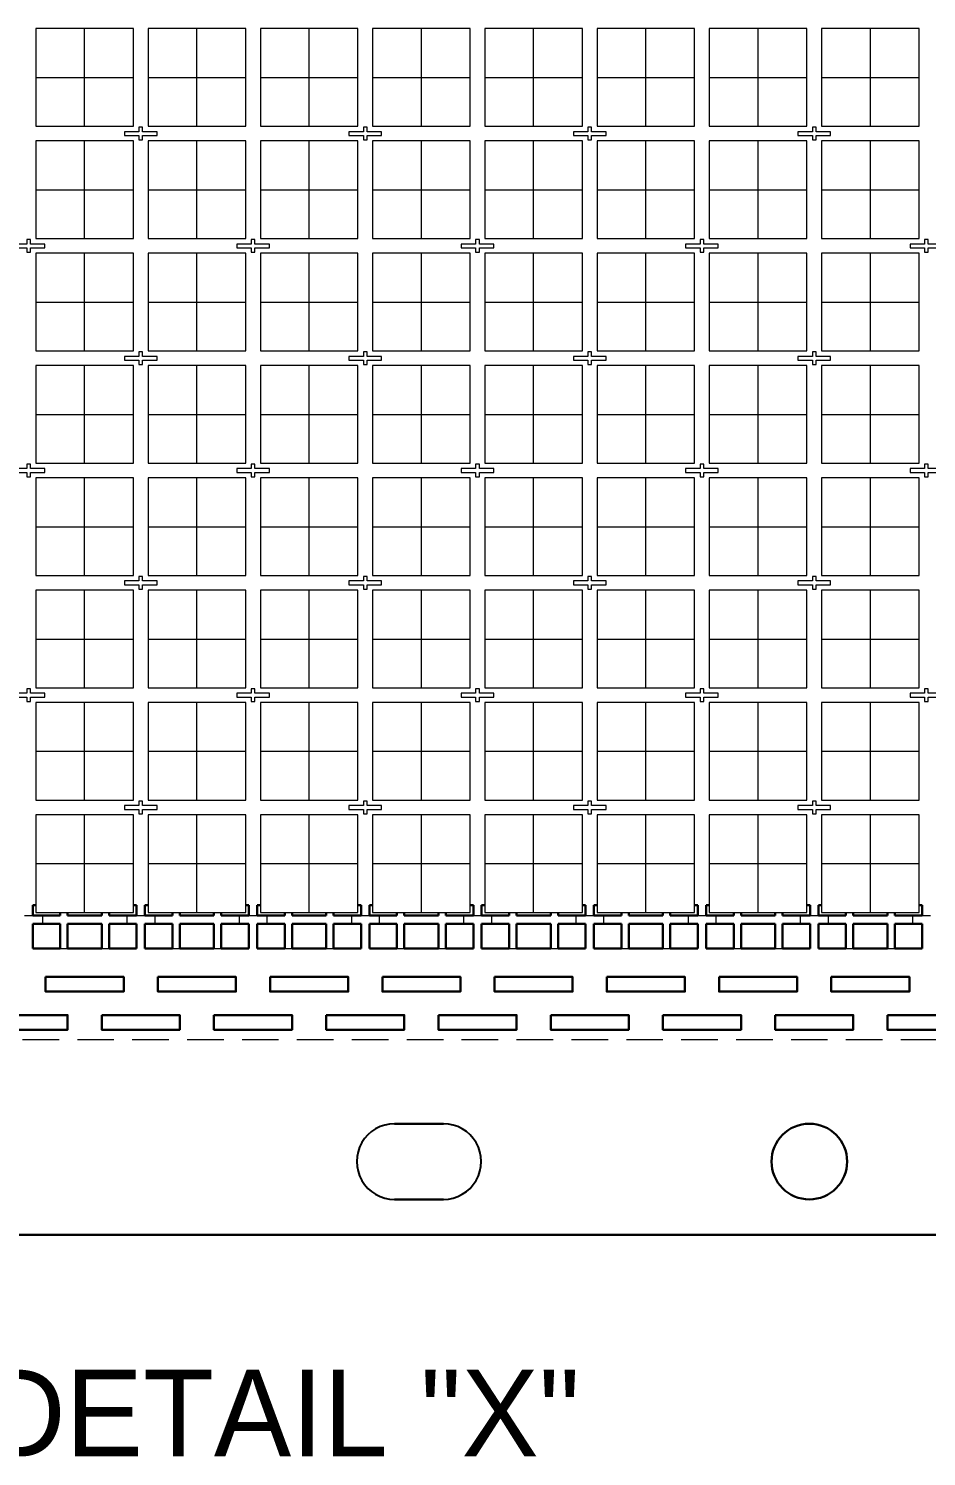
# Model space of a CAD drawing. Extents: x 1030 to 1169, y -270 to -166.
# Drawn here: x 1052.39 to 1070.79, y -266.62 to -237.38 of the extents above; entities that cross this region are included whole.
import ezdxf

# ---------------------------------------------------------------- set-up
doc = ezdxf.new("R2010")
doc.units = 0
doc.header["$LTSCALE"] = 3
doc.header["$MEASUREMENT"] = 0
for name, pattern in [('CENTER', [2, 1.25, -0.25, 0.25, -0.25]), ('HIDDEN', [0.375, 0.25, -0.125]), ('PHANTOM', [2.5, 1.25, -0.25, 0.25, -0.25, 0.25, -0.25])]:
    doc.linetypes.add(name, pattern=pattern)
doc.layers.add('5', color=90, linetype='Continuous')
for name, color, linetype, lineweight in [('CLIN', 1, 'CENTER', 15), ('DIM', 4, 'Continuous', 13), ('FULL METAL', 33, 'HIDDEN', 15), ('HIDN', 6, 'HIDDEN', 15), ('HIDN2', 3, 'HIDDEN', 15), ('OBJ', 3, 'Continuous', 30), ('OBJ1', 7, 'Continuous', 30), ('OBJ3', 40, 'Continuous', 30), ('PHANTOM', 5, 'PHANTOM', 15)]:
    doc.layers.add(name, color=color, linetype=linetype, lineweight=lineweight)

msp = doc.modelspace()

# ---------------------------------------------------------------- linework, layer by layer
at = {"layer": '5'}
for centre, start, end in [((1059.8886, -260.5839), 89.98855, 270.01145), ((1060.8889, -260.5839), 269.98855, 90.01145)]:
    msp.add_arc(centre, 0.7749, start, end, dxfattribs=at)
at = {"layer": 'CLIN'}
for p, q in [((1053.5382, -239.3839), (1053.5382, -237.3839)), ((1055.8382, -239.3839), (1055.8382, -237.3839)), ((1058.1382, -239.3839), (1058.1382, -237.3839)), ((1060.4382, -239.3839), (1060.4382, -237.3839)), ((1062.7382, -239.3839), (1062.7382, -237.3839)), ((1065.0382, -239.3839), (1065.0382, -237.3839)), ((1067.3382, -239.3839), (1067.3382, -237.3839)), ((1069.6382, -239.3839), (1069.6382, -237.3839)), ((1052.5382, -238.3839), (1054.5382, -238.3839)), ((1054.8382, -238.3839), (1056.8382, -238.3839)), ((1057.1382, -238.3839), (1059.1382, -238.3839)), ((1059.4382, -238.3839), (1061.4382, -238.3839)), ((1061.7382, -238.3839), (1063.7382, -238.3839)), ((1064.0382, -238.3839), (1066.0382, -238.3839)), ((1066.3382, -238.3839), (1068.3382, -238.3839)), ((1068.6382, -238.3839), (1070.6382, -238.3839)), ((1053.5382, -241.6839), (1053.5382, -239.6839)), ((1055.8382, -241.6839), (1055.8382, -239.6839)), ((1058.1382, -241.6839), (1058.1382, -239.6839)), ((1060.4382, -241.6839), (1060.4382, -239.6839)), ((1062.7382, -241.6839), (1062.7382, -239.6839)), ((1065.0382, -241.6839), (1065.0382, -239.6839)), ((1067.3382, -241.6839), (1067.3382, -239.6839)), ((1069.6382, -241.6839), (1069.6382, -239.6839)), ((1052.5382, -240.6839), (1054.5382, -240.6839)), ((1054.8382, -240.6839), (1056.8382, -240.6839)), ((1057.1382, -240.6839), (1059.1382, -240.6839)), ((1059.4382, -240.6839), (1061.4382, -240.6839)), ((1061.7382, -240.6839), (1063.7382, -240.6839)), ((1064.0382, -240.6839), (1066.0382, -240.6839)), ((1066.3382, -240.6839), (1068.3382, -240.6839)), ((1068.6382, -240.6839), (1070.6382, -240.6839)), ((1053.5382, -243.9839), (1053.5382, -241.9839)), ((1055.8382, -243.9839), (1055.8382, -241.9839)), ((1058.1382, -243.9839), (1058.1382, -241.9839)), ((1060.4382, -243.9839), (1060.4382, -241.9839)), ((1062.7382, -243.9839), (1062.7382, -241.9839)), ((1065.0382, -243.9839), (1065.0382, -241.9839)), ((1067.3382, -243.9839), (1067.3382, -241.9839)), ((1069.6382, -243.9839), (1069.6382, -241.9839)), ((1052.5382, -242.9839), (1054.5382, -242.9839)), ((1054.8382, -242.9839), (1056.8382, -242.9839)), ((1057.1382, -242.9839), (1059.1382, -242.9839)), ((1059.4382, -242.9839), (1061.4382, -242.9839)), ((1061.7382, -242.9839), (1063.7382, -242.9839)), ((1064.0382, -242.9839), (1066.0382, -242.9839)), ((1066.3382, -242.9839), (1068.3382, -242.9839)), ((1068.6382, -242.9839), (1070.6382, -242.9839)), ((1053.5382, -246.2839), (1053.5382, -244.2839)), ((1055.8382, -246.2839), (1055.8382, -244.2839)), ((1058.1382, -246.2839), (1058.1382, -244.2839)), ((1060.4382, -246.2839), (1060.4382, -244.2839)), ((1062.7382, -246.2839), (1062.7382, -244.2839)), ((1065.0382, -246.2839), (1065.0382, -244.2839)), ((1067.3382, -246.2839), (1067.3382, -244.2839)), ((1069.6382, -246.2839), (1069.6382, -244.2839)), ((1052.5382, -245.2839), (1054.5382, -245.2839)), ((1054.8382, -245.2839), (1056.8382, -245.2839)), ((1057.1382, -245.2839), (1059.1382, -245.2839)), ((1059.4382, -245.2839), (1061.4382, -245.2839)), ((1061.7382, -245.2839), (1063.7382, -245.2839)), ((1064.0382, -245.2839), (1066.0382, -245.2839)), ((1066.3382, -245.2839), (1068.3382, -245.2839)), ((1068.6382, -245.2839), (1070.6382, -245.2839)), ((1053.5382, -248.5839), (1053.5382, -246.5839)), ((1055.8382, -248.5839), (1055.8382, -246.5839)), ((1058.1382, -248.5839), (1058.1382, -246.5839)), ((1060.4382, -248.5839), (1060.4382, -246.5839)), ((1062.7382, -248.5839), (1062.7382, -246.5839)), ((1065.0382, -248.5839), (1065.0382, -246.5839)), ((1067.3382, -248.5839), (1067.3382, -246.5839)), ((1069.6382, -248.5839), (1069.6382, -246.5839)), ((1052.5382, -247.5839), (1054.5382, -247.5839)), ((1054.8382, -247.5839), (1056.8382, -247.5839)), ((1057.1382, -247.5839), (1059.1382, -247.5839)), ((1059.4382, -247.5839), (1061.4382, -247.5839)), ((1061.7382, -247.5839), (1063.7382, -247.5839)), ((1064.0382, -247.5839), (1066.0382, -247.5839)), ((1066.3382, -247.5839), (1068.3382, -247.5839)), ((1068.6382, -247.5839), (1070.6382, -247.5839)), ((1053.5382, -250.8839), (1053.5382, -248.8839)), ((1055.8382, -250.8839), (1055.8382, -248.8839)), ((1058.1382, -250.8839), (1058.1382, -248.8839)), ((1060.4382, -250.8839), (1060.4382, -248.8839)), ((1062.7382, -250.8839), (1062.7382, -248.8839)), ((1065.0382, -250.8839), (1065.0382, -248.8839)), ((1067.3382, -250.8839), (1067.3382, -248.8839)), ((1069.6382, -250.8839), (1069.6382, -248.8839)), ((1052.5382, -249.8839), (1054.5382, -249.8839)), ((1054.8382, -249.8839), (1056.8382, -249.8839)), ((1057.1382, -249.8839), (1059.1382, -249.8839)), ((1059.4382, -249.8839), (1061.4382, -249.8839)), ((1061.7382, -249.8839), (1063.7382, -249.8839)), ((1064.0382, -249.8839), (1066.0382, -249.8839)), ((1066.3382, -249.8839), (1068.3382, -249.8839)), ((1068.6382, -249.8839), (1070.6382, -249.8839)), ((1053.5382, -253.1839), (1053.5382, -251.1839)), ((1055.8382, -253.1839), (1055.8382, -251.1839)), ((1058.1382, -253.1839), (1058.1382, -251.1839)), ((1060.4382, -253.1839), (1060.4382, -251.1839)), ((1062.7382, -253.1839), (1062.7382, -251.1839)), ((1065.0382, -253.1839), (1065.0382, -251.1839)), ((1067.3382, -253.1839), (1067.3382, -251.1839)), ((1069.6382, -253.1839), (1069.6382, -251.1839)), ((1052.5382, -252.1839), (1054.5382, -252.1839)), ((1054.8382, -252.1839), (1056.8382, -252.1839)), ((1057.1382, -252.1839), (1059.1382, -252.1839)), ((1059.4382, -252.1839), (1061.4382, -252.1839)), ((1061.7382, -252.1839), (1063.7382, -252.1839)), ((1064.0382, -252.1839), (1066.0382, -252.1839)), ((1066.3382, -252.1839), (1068.3382, -252.1839)), ((1068.6382, -252.1839), (1070.6382, -252.1839)), ((1053.5382, -255.4839), (1053.5382, -253.4839)), ((1055.8382, -255.4839), (1055.8382, -253.4839)), ((1058.1382, -255.4839), (1058.1382, -253.4839)), ((1060.4382, -255.4839), (1060.4382, -253.4839)), ((1062.7382, -255.4839), (1062.7382, -253.4839)), ((1065.0382, -255.4839), (1065.0382, -253.4839)), ((1067.3382, -255.4839), (1067.3382, -253.4839)), ((1069.6382, -255.4839), (1069.6382, -253.4839)), ((1052.5382, -254.4839), (1054.5382, -254.4839)), ((1054.8382, -254.4839), (1056.8382, -254.4839)), ((1057.1382, -254.4839), (1059.1382, -254.4839)), ((1059.4382, -254.4839), (1061.4382, -254.4839)), ((1061.7382, -254.4839), (1063.7382, -254.4839)), ((1064.0382, -254.4839), (1066.0382, -254.4839)), ((1066.3382, -254.4839), (1068.3382, -254.4839)), ((1068.6382, -254.4839), (1070.6382, -254.4839))]:
    msp.add_line(p, q, dxfattribs=at)
at = {"layer": 'FULL METAL'}
for points in [[(1054.3532, -239.5719), (1054.6502, -239.5719), (1054.6502, -239.6639), (1054.7262, -239.6639), (1054.7262, -239.5719), (1055.0232, -239.5719), (1055.0232, -239.4959), (1054.7262, -239.4959), (1054.7262, -239.4039), (1054.6502, -239.4039), (1054.6502, -239.4959), (1054.3532, -239.4959)], [(1058.9532, -239.5719), (1059.2502, -239.5719), (1059.2502, -239.6639), (1059.3262, -239.6639), (1059.3262, -239.5719), (1059.6232, -239.5719), (1059.6232, -239.4959), (1059.3262, -239.4959), (1059.3262, -239.4039), (1059.2502, -239.4039), (1059.2502, -239.4959), (1058.9532, -239.4959)], [(1063.5532, -239.5719), (1063.8502, -239.5719), (1063.8502, -239.6639), (1063.9262, -239.6639), (1063.9262, -239.5719), (1064.2232, -239.5719), (1064.2232, -239.4959), (1063.9262, -239.4959), (1063.9262, -239.4039), (1063.8502, -239.4039), (1063.8502, -239.4959), (1063.5532, -239.4959)], [(1068.1532, -239.5719), (1068.4502, -239.5719), (1068.4502, -239.6639), (1068.5262, -239.6639), (1068.5262, -239.5719), (1068.8232, -239.5719), (1068.8232, -239.4959), (1068.5262, -239.4959), (1068.5262, -239.4039), (1068.4502, -239.4039), (1068.4502, -239.4959), (1068.1532, -239.4959)], [(1052.0532, -241.8719), (1052.3502, -241.8719), (1052.3502, -241.9639), (1052.4262, -241.9639), (1052.4262, -241.8719), (1052.7232, -241.8719), (1052.7232, -241.7959), (1052.4262, -241.7959), (1052.4262, -241.7039), (1052.3502, -241.7039), (1052.3502, -241.7959), (1052.0532, -241.7959)], [(1056.6532, -241.8719), (1056.9502, -241.8719), (1056.9502, -241.9639), (1057.0262, -241.9639), (1057.0262, -241.8719), (1057.3232, -241.8719), (1057.3232, -241.7959), (1057.0262, -241.7959), (1057.0262, -241.7039), (1056.9502, -241.7039), (1056.9502, -241.7959), (1056.6532, -241.7959)], [(1061.2532, -241.8719), (1061.5502, -241.8719), (1061.5502, -241.9639), (1061.6262, -241.9639), (1061.6262, -241.8719), (1061.9232, -241.8719), (1061.9232, -241.7959), (1061.6262, -241.7959), (1061.6262, -241.7039), (1061.5502, -241.7039), (1061.5502, -241.7959), (1061.2532, -241.7959)], [(1065.8532, -241.8719), (1066.1502, -241.8719), (1066.1502, -241.9639), (1066.2262, -241.9639), (1066.2262, -241.8719), (1066.5232, -241.8719), (1066.5232, -241.7959), (1066.2262, -241.7959), (1066.2262, -241.7039), (1066.1502, -241.7039), (1066.1502, -241.7959), (1065.8532, -241.7959)], [(1070.4532, -241.8719), (1070.7502, -241.8719), (1070.7502, -241.9639), (1070.8262, -241.9639), (1070.8262, -241.8719), (1071.1232, -241.8719), (1071.1232, -241.7959), (1070.8262, -241.7959), (1070.8262, -241.7039), (1070.7502, -241.7039), (1070.7502, -241.7959), (1070.4532, -241.7959)], [(1054.3532, -244.1719), (1054.6502, -244.1719), (1054.6502, -244.2639), (1054.7262, -244.2639), (1054.7262, -244.1719), (1055.0232, -244.1719), (1055.0232, -244.0959), (1054.7262, -244.0959), (1054.7262, -244.0039), (1054.6502, -244.0039), (1054.6502, -244.0959), (1054.3532, -244.0959)], [(1058.9532, -244.1719), (1059.2502, -244.1719), (1059.2502, -244.2639), (1059.3262, -244.2639), (1059.3262, -244.1719), (1059.6232, -244.1719), (1059.6232, -244.0959), (1059.3262, -244.0959), (1059.3262, -244.0039), (1059.2502, -244.0039), (1059.2502, -244.0959), (1058.9532, -244.0959)], [(1063.5532, -244.1719), (1063.8502, -244.1719), (1063.8502, -244.2639), (1063.9262, -244.2639), (1063.9262, -244.1719), (1064.2232, -244.1719), (1064.2232, -244.0959), (1063.9262, -244.0959), (1063.9262, -244.0039), (1063.8502, -244.0039), (1063.8502, -244.0959), (1063.5532, -244.0959)], [(1068.1532, -244.1719), (1068.4502, -244.1719), (1068.4502, -244.2639), (1068.5262, -244.2639), (1068.5262, -244.1719), (1068.8232, -244.1719), (1068.8232, -244.0959), (1068.5262, -244.0959), (1068.5262, -244.0039), (1068.4502, -244.0039), (1068.4502, -244.0959), (1068.1532, -244.0959)], [(1052.0532, -246.4719), (1052.3502, -246.4719), (1052.3502, -246.5639), (1052.4262, -246.5639), (1052.4262, -246.4719), (1052.7232, -246.4719), (1052.7232, -246.3959), (1052.4262, -246.3959), (1052.4262, -246.3039), (1052.3502, -246.3039), (1052.3502, -246.3959), (1052.0532, -246.3959)], [(1056.6532, -246.4719), (1056.9502, -246.4719), (1056.9502, -246.5639), (1057.0262, -246.5639), (1057.0262, -246.4719), (1057.3232, -246.4719), (1057.3232, -246.3959), (1057.0262, -246.3959), (1057.0262, -246.3039), (1056.9502, -246.3039), (1056.9502, -246.3959), (1056.6532, -246.3959)], [(1061.2532, -246.4719), (1061.5502, -246.4719), (1061.5502, -246.5639), (1061.6262, -246.5639), (1061.6262, -246.4719), (1061.9232, -246.4719), (1061.9232, -246.3959), (1061.6262, -246.3959), (1061.6262, -246.3039), (1061.5502, -246.3039), (1061.5502, -246.3959), (1061.2532, -246.3959)], [(1065.8532, -246.4719), (1066.1502, -246.4719), (1066.1502, -246.5639), (1066.2262, -246.5639), (1066.2262, -246.4719), (1066.5232, -246.4719), (1066.5232, -246.3959), (1066.2262, -246.3959), (1066.2262, -246.3039), (1066.1502, -246.3039), (1066.1502, -246.3959), (1065.8532, -246.3959)], [(1070.4532, -246.4719), (1070.7502, -246.4719), (1070.7502, -246.5639), (1070.8262, -246.5639), (1070.8262, -246.4719), (1071.1232, -246.4719), (1071.1232, -246.3959), (1070.8262, -246.3959), (1070.8262, -246.3039), (1070.7502, -246.3039), (1070.7502, -246.3959), (1070.4532, -246.3959)], [(1054.3532, -248.7719), (1054.6502, -248.7719), (1054.6502, -248.8639), (1054.7262, -248.8639), (1054.7262, -248.7719), (1055.0232, -248.7719), (1055.0232, -248.6959), (1054.7262, -248.6959), (1054.7262, -248.6039), (1054.6502, -248.6039), (1054.6502, -248.6959), (1054.3532, -248.6959)], [(1058.9532, -248.7719), (1059.2502, -248.7719), (1059.2502, -248.8639), (1059.3262, -248.8639), (1059.3262, -248.7719), (1059.6232, -248.7719), (1059.6232, -248.6959), (1059.3262, -248.6959), (1059.3262, -248.6039), (1059.2502, -248.6039), (1059.2502, -248.6959), (1058.9532, -248.6959)], [(1063.5532, -248.7719), (1063.8502, -248.7719), (1063.8502, -248.8639), (1063.9262, -248.8639), (1063.9262, -248.7719), (1064.2232, -248.7719), (1064.2232, -248.6959), (1063.9262, -248.6959), (1063.9262, -248.6039), (1063.8502, -248.6039), (1063.8502, -248.6959), (1063.5532, -248.6959)], [(1068.1532, -248.7719), (1068.4502, -248.7719), (1068.4502, -248.8639), (1068.5262, -248.8639), (1068.5262, -248.7719), (1068.8232, -248.7719), (1068.8232, -248.6959), (1068.5262, -248.6959), (1068.5262, -248.6039), (1068.4502, -248.6039), (1068.4502, -248.6959), (1068.1532, -248.6959)], [(1052.0532, -251.0719), (1052.3502, -251.0719), (1052.3502, -251.1639), (1052.4262, -251.1639), (1052.4262, -251.0719), (1052.7232, -251.0719), (1052.7232, -250.9959), (1052.4262, -250.9959), (1052.4262, -250.9039), (1052.3502, -250.9039), (1052.3502, -250.9959), (1052.0532, -250.9959)], [(1056.6532, -251.0719), (1056.9502, -251.0719), (1056.9502, -251.1639), (1057.0262, -251.1639), (1057.0262, -251.0719), (1057.3232, -251.0719), (1057.3232, -250.9959), (1057.0262, -250.9959), (1057.0262, -250.9039), (1056.9502, -250.9039), (1056.9502, -250.9959), (1056.6532, -250.9959)], [(1061.2532, -251.0719), (1061.5502, -251.0719), (1061.5502, -251.1639), (1061.6262, -251.1639), (1061.6262, -251.0719), (1061.9232, -251.0719), (1061.9232, -250.9959), (1061.6262, -250.9959), (1061.6262, -250.9039), (1061.5502, -250.9039), (1061.5502, -250.9959), (1061.2532, -250.9959)], [(1065.8532, -251.0719), (1066.1502, -251.0719), (1066.1502, -251.1639), (1066.2262, -251.1639), (1066.2262, -251.0719), (1066.5232, -251.0719), (1066.5232, -250.9959), (1066.2262, -250.9959), (1066.2262, -250.9039), (1066.1502, -250.9039), (1066.1502, -250.9959), (1065.8532, -250.9959)], [(1070.4532, -251.0719), (1070.7502, -251.0719), (1070.7502, -251.1639), (1070.8262, -251.1639), (1070.8262, -251.0719), (1071.1232, -251.0719), (1071.1232, -250.9959), (1070.8262, -250.9959), (1070.8262, -250.9039), (1070.7502, -250.9039), (1070.7502, -250.9959), (1070.4532, -250.9959)], [(1054.3532, -253.3719), (1054.6502, -253.3719), (1054.6502, -253.4639), (1054.7262, -253.4639), (1054.7262, -253.3719), (1055.0232, -253.3719), (1055.0232, -253.2959), (1054.7262, -253.2959), (1054.7262, -253.2039), (1054.6502, -253.2039), (1054.6502, -253.2959), (1054.3532, -253.2959)], [(1058.9532, -253.3719), (1059.2502, -253.3719), (1059.2502, -253.4639), (1059.3262, -253.4639), (1059.3262, -253.3719), (1059.6232, -253.3719), (1059.6232, -253.2959), (1059.3262, -253.2959), (1059.3262, -253.2039), (1059.2502, -253.2039), (1059.2502, -253.2959), (1058.9532, -253.2959)], [(1063.5532, -253.3719), (1063.8502, -253.3719), (1063.8502, -253.4639), (1063.9262, -253.4639), (1063.9262, -253.3719), (1064.2232, -253.3719), (1064.2232, -253.2959), (1063.9262, -253.2959), (1063.9262, -253.2039), (1063.8502, -253.2039), (1063.8502, -253.2959), (1063.5532, -253.2959)], [(1068.1532, -253.3719), (1068.4502, -253.3719), (1068.4502, -253.4639), (1068.5262, -253.4639), (1068.5262, -253.3719), (1068.8232, -253.3719), (1068.8232, -253.2959), (1068.5262, -253.2959), (1068.5262, -253.2039), (1068.4502, -253.2039), (1068.4502, -253.2959), (1068.1532, -253.2959)]]:
    msp.add_lwpolyline(points, close=True, dxfattribs=at)
at = {"layer": 'HIDN'}
msp.add_lwpolyline([(1156.8882, -191.0839), (1039.8882, -191.0839), (1039.8882, -258.0839), (1156.8882, -258.0839)], close=True, dxfattribs=at)
at = {"layer": 'HIDN2'}
for p, q in [((1052.3032, -255.5489), (1052.4732, -255.5489)), ((1052.6732, -255.5489), (1052.6732, -255.7189)), ((1054.4032, -255.5489), (1054.4032, -255.7189)), ((1054.6032, -255.5489), (1054.7732, -255.5489)), ((1054.9732, -255.5489), (1054.9732, -255.7189)), ((1056.7032, -255.5489), (1056.7032, -255.7189)), ((1056.9032, -255.5489), (1057.0732, -255.5489)), ((1057.2732, -255.5489), (1057.2732, -255.7189)), ((1059.0032, -255.5489), (1059.0032, -255.7189)), ((1059.2032, -255.5489), (1059.3732, -255.5489)), ((1059.5732, -255.5489), (1059.5732, -255.7189)), ((1061.3032, -255.5489), (1061.3032, -255.7189)), ((1061.5032, -255.5489), (1061.6732, -255.5489)), ((1061.8732, -255.5489), (1061.8732, -255.7189)), ((1063.6032, -255.5489), (1063.6032, -255.7189)), ((1063.8032, -255.5489), (1063.9732, -255.5489)), ((1064.1732, -255.5489), (1064.1732, -255.7189)), ((1065.9032, -255.5489), (1065.9032, -255.7189)), ((1066.1032, -255.5489), (1066.2732, -255.5489)), ((1066.4732, -255.5489), (1066.4732, -255.7189)), ((1068.2032, -255.5489), (1068.2032, -255.7189)), ((1068.4032, -255.5489), (1068.5732, -255.5489)), ((1068.7732, -255.5489), (1068.7732, -255.7189)), ((1070.5032, -255.5489), (1070.5032, -255.7189)), ((1070.7032, -255.5489), (1070.8732, -255.5489)), ((1053.0382, -256.2189), (1053.1882, -256.2189)), ((1053.8882, -256.2189), (1054.0382, -256.2189)), ((1055.3382, -256.2189), (1055.4882, -256.2189)), ((1056.1882, -256.2189), (1056.3382, -256.2189)), ((1057.6382, -256.2189), (1057.7882, -256.2189)), ((1058.4882, -256.2189), (1058.6382, -256.2189)), ((1059.9382, -256.2189), (1060.0882, -256.2189)), ((1060.7882, -256.2189), (1060.9382, -256.2189)), ((1062.2382, -256.2189), (1062.3882, -256.2189)), ((1063.0882, -256.2189), (1063.2382, -256.2189)), ((1064.5382, -256.2189), (1064.6882, -256.2189)), ((1065.3882, -256.2189), (1065.5382, -256.2189)), ((1066.8382, -256.2189), (1066.9882, -256.2189)), ((1067.6882, -256.2189), (1067.8382, -256.2189)), ((1069.1382, -256.2189), (1069.2882, -256.2189)), ((1069.9882, -256.2189), (1070.1382, -256.2189))]:
    msp.add_line(p, q, dxfattribs=at)
at = {"layer": 'OBJ'}
for p, q in [((1059.8887, -259.8089), (1060.8887, -259.809)), ((1059.8887, -261.3589), (1060.8887, -261.3588)), ((1163.1194, -262.0839), (1040.3882, -262.0839))]:
    msp.add_line(p, q, dxfattribs=at)
msp.add_circle((1068.3882, -260.5839), 0.775, dxfattribs=at)
at = {"layer": 'OBJ1'}
for points in [[(1052.7382, -256.8019), (1054.3382, -256.8019), (1054.3382, -257.1019), (1052.7382, -257.1019)], [(1055.0382, -256.8019), (1056.6382, -256.8019), (1056.6382, -257.1019), (1055.0382, -257.1019)], [(1057.3382, -256.8019), (1058.9382, -256.8019), (1058.9382, -257.1019), (1057.3382, -257.1019)], [(1059.6382, -256.8019), (1061.2382, -256.8019), (1061.2382, -257.1019), (1059.6382, -257.1019)], [(1061.9382, -256.8019), (1063.5382, -256.8019), (1063.5382, -257.1019), (1061.9382, -257.1019)], [(1064.2382, -256.8019), (1065.8382, -256.8019), (1065.8382, -257.1019), (1064.2382, -257.1019)], [(1066.5382, -256.8019), (1068.1382, -256.8019), (1068.1382, -257.1019), (1066.5382, -257.1019)], [(1068.8382, -256.8019), (1070.4382, -256.8019), (1070.4382, -257.1019), (1068.8382, -257.1019)], [(1051.5882, -257.5839), (1053.1882, -257.5839), (1053.1882, -257.8839), (1051.5882, -257.8839)], [(1053.8882, -257.5839), (1055.4882, -257.5839), (1055.4882, -257.8839), (1053.8882, -257.8839)], [(1056.1882, -257.5839), (1057.7882, -257.5839), (1057.7882, -257.8839), (1056.1882, -257.8839)], [(1058.4882, -257.5839), (1060.0882, -257.5839), (1060.0882, -257.8839), (1058.4882, -257.8839)], [(1060.7882, -257.5839), (1062.3882, -257.5839), (1062.3882, -257.8839), (1060.7882, -257.8839)], [(1063.0882, -257.5839), (1064.6882, -257.5839), (1064.6882, -257.8839), (1063.0882, -257.8839)], [(1065.3882, -257.5839), (1066.9882, -257.5839), (1066.9882, -257.8839), (1065.3882, -257.8839)], [(1067.6882, -257.5839), (1069.2882, -257.5839), (1069.2882, -257.8839), (1067.6882, -257.8839)], [(1069.9882, -257.5839), (1071.5882, -257.5839), (1071.5882, -257.8839), (1069.9882, -257.8839)]]:
    msp.add_lwpolyline(points, close=True, dxfattribs=at)
at = {"layer": 'OBJ3'}
for p, q in [((1052.4732, -255.5489), (1052.4732, -255.3339)), ((1052.5382, -255.3339), (1052.4732, -255.3339)), ((1053.0382, -255.4839), (1053.0382, -255.5489)), ((1053.1882, -255.4839), (1053.1882, -255.5489)), ((1053.8882, -255.4839), (1053.8882, -255.5489)), ((1054.0382, -255.4839), (1054.0382, -255.5489)), ((1054.5382, -255.3339), (1054.6032, -255.3339)), ((1054.6032, -255.5489), (1054.6032, -255.3339)), ((1054.7732, -255.5489), (1054.7732, -255.3339)), ((1054.8382, -255.3339), (1054.7732, -255.3339)), ((1055.3382, -255.4839), (1055.3382, -255.5489)), ((1055.4882, -255.4839), (1055.4882, -255.5489)), ((1056.1882, -255.4839), (1056.1882, -255.5489)), ((1056.3382, -255.4839), (1056.3382, -255.5489)), ((1056.8382, -255.3339), (1056.9032, -255.3339)), ((1056.9032, -255.5489), (1056.9032, -255.3339)), ((1057.0732, -255.5489), (1057.0732, -255.3339)), ((1057.1382, -255.3339), (1057.0732, -255.3339)), ((1057.6382, -255.4839), (1057.6382, -255.5489)), ((1057.7882, -255.4839), (1057.7882, -255.5489)), ((1058.4882, -255.4839), (1058.4882, -255.5489)), ((1058.6382, -255.4839), (1058.6382, -255.5489)), ((1059.1382, -255.3339), (1059.2032, -255.3339)), ((1059.2032, -255.5489), (1059.2032, -255.3339)), ((1059.3732, -255.5489), (1059.3732, -255.3339)), ((1059.4382, -255.3339), (1059.3732, -255.3339)), ((1059.9382, -255.4839), (1059.9382, -255.5489)), ((1060.0882, -255.4839), (1060.0882, -255.5489)), ((1060.7882, -255.4839), (1060.7882, -255.5489)), ((1060.9382, -255.4839), (1060.9382, -255.5489)), ((1061.4382, -255.3339), (1061.5032, -255.3339)), ((1061.5032, -255.5489), (1061.5032, -255.3339)), ((1061.6732, -255.5489), (1061.6732, -255.3339)), ((1061.7382, -255.3339), (1061.6732, -255.3339)), ((1062.2382, -255.4839), (1062.2382, -255.5489)), ((1062.3882, -255.4839), (1062.3882, -255.5489)), ((1063.0882, -255.4839), (1063.0882, -255.5489)), ((1063.2382, -255.4839), (1063.2382, -255.5489)), ((1063.7382, -255.3339), (1063.8032, -255.3339)), ((1063.8032, -255.5489), (1063.8032, -255.3339)), ((1063.9732, -255.5489), (1063.9732, -255.3339)), ((1064.0382, -255.3339), (1063.9732, -255.3339)), ((1064.5382, -255.4839), (1064.5382, -255.5489)), ((1064.6882, -255.4839), (1064.6882, -255.5489)), ((1065.3882, -255.4839), (1065.3882, -255.5489)), ((1065.5382, -255.4839), (1065.5382, -255.5489)), ((1066.0382, -255.3339), (1066.1032, -255.3339)), ((1066.1032, -255.5489), (1066.1032, -255.3339)), ((1066.2732, -255.5489), (1066.2732, -255.3339)), ((1066.3382, -255.3339), (1066.2732, -255.3339)), ((1066.8382, -255.4839), (1066.8382, -255.5489)), ((1066.9882, -255.4839), (1066.9882, -255.5489)), ((1067.6882, -255.4839), (1067.6882, -255.5489)), ((1067.8382, -255.4839), (1067.8382, -255.5489)), ((1068.3382, -255.3339), (1068.4032, -255.3339)), ((1068.4032, -255.5489), (1068.4032, -255.3339)), ((1068.5732, -255.5489), (1068.5732, -255.3339)), ((1068.6382, -255.3339), (1068.5732, -255.3339)), ((1069.1382, -255.4839), (1069.1382, -255.5489)), ((1069.2882, -255.4839), (1069.2882, -255.5489)), ((1069.9882, -255.4839), (1069.9882, -255.5489)), ((1070.1382, -255.4839), (1070.1382, -255.5489)), ((1070.6382, -255.3339), (1070.7032, -255.3339)), ((1070.7032, -255.5489), (1070.7032, -255.3339)), ((1053.0382, -255.5489), (1052.4732, -255.5489)), ((1052.4732, -255.7189), (1053.0382, -255.7189)), ((1052.4732, -256.2189), (1052.4732, -255.7189)), ((1053.0382, -256.2189), (1053.0382, -255.7189)), ((1053.8882, -255.5489), (1053.1882, -255.5489)), ((1053.1882, -255.7189), (1053.8882, -255.7189)), ((1053.1882, -256.2189), (1053.1882, -255.7189)), ((1053.8882, -256.2189), (1053.8882, -255.7189)), ((1054.6032, -255.5489), (1054.0382, -255.5489)), ((1054.0382, -255.7189), (1054.6032, -255.7189)), ((1054.0382, -256.2189), (1054.0382, -255.7189)), ((1054.6032, -256.2189), (1054.6032, -255.7189)), ((1055.3382, -255.5489), (1054.7732, -255.5489)), ((1054.7732, -255.7189), (1055.3382, -255.7189)), ((1054.7732, -256.2189), (1054.7732, -255.7189)), ((1055.3382, -256.2189), (1055.3382, -255.7189)), ((1056.1882, -255.5489), (1055.4882, -255.5489)), ((1055.4882, -255.7189), (1056.1882, -255.7189)), ((1055.4882, -256.2189), (1055.4882, -255.7189)), ((1056.1882, -256.2189), (1056.1882, -255.7189)), ((1056.9032, -255.5489), (1056.3382, -255.5489)), ((1056.3382, -255.7189), (1056.9032, -255.7189)), ((1056.3382, -256.2189), (1056.3382, -255.7189)), ((1056.9032, -256.2189), (1056.9032, -255.7189)), ((1057.6382, -255.5489), (1057.0732, -255.5489)), ((1057.0732, -255.7189), (1057.6382, -255.7189)), ((1057.0732, -256.2189), (1057.0732, -255.7189)), ((1057.6382, -256.2189), (1057.6382, -255.7189)), ((1058.4882, -255.5489), (1057.7882, -255.5489)), ((1057.7882, -255.7189), (1058.4882, -255.7189)), ((1057.7882, -256.2189), (1057.7882, -255.7189)), ((1058.4882, -256.2189), (1058.4882, -255.7189)), ((1059.2032, -255.5489), (1058.6382, -255.5489)), ((1058.6382, -255.7189), (1059.2032, -255.7189)), ((1058.6382, -256.2189), (1058.6382, -255.7189)), ((1059.2032, -256.2189), (1059.2032, -255.7189)), ((1059.9382, -255.5489), (1059.3732, -255.5489)), ((1059.3732, -255.7189), (1059.9382, -255.7189)), ((1059.3732, -256.2189), (1059.3732, -255.7189)), ((1059.9382, -256.2189), (1059.9382, -255.7189)), ((1060.7882, -255.5489), (1060.0882, -255.5489)), ((1060.0882, -255.7189), (1060.7882, -255.7189)), ((1060.0882, -256.2189), (1060.0882, -255.7189)), ((1060.7882, -256.2189), (1060.7882, -255.7189)), ((1061.5032, -255.5489), (1060.9382, -255.5489)), ((1060.9382, -255.7189), (1061.5032, -255.7189)), ((1060.9382, -256.2189), (1060.9382, -255.7189)), ((1061.5032, -256.2189), (1061.5032, -255.7189)), ((1062.2382, -255.5489), (1061.6732, -255.5489)), ((1061.6732, -255.7189), (1062.2382, -255.7189)), ((1061.6732, -256.2189), (1061.6732, -255.7189)), ((1062.2382, -256.2189), (1062.2382, -255.7189)), ((1063.0882, -255.5489), (1062.3882, -255.5489)), ((1062.3882, -255.7189), (1063.0882, -255.7189)), ((1062.3882, -256.2189), (1062.3882, -255.7189)), ((1063.0882, -256.2189), (1063.0882, -255.7189)), ((1063.8032, -255.5489), (1063.2382, -255.5489)), ((1063.2382, -255.7189), (1063.8032, -255.7189)), ((1063.2382, -256.2189), (1063.2382, -255.7189)), ((1063.8032, -256.2189), (1063.8032, -255.7189)), ((1064.5382, -255.5489), (1063.9732, -255.5489)), ((1063.9732, -255.7189), (1064.5382, -255.7189)), ((1063.9732, -256.2189), (1063.9732, -255.7189)), ((1064.5382, -256.2189), (1064.5382, -255.7189)), ((1065.3882, -255.5489), (1064.6882, -255.5489)), ((1064.6882, -255.7189), (1065.3882, -255.7189)), ((1064.6882, -256.2189), (1064.6882, -255.7189)), ((1065.3882, -256.2189), (1065.3882, -255.7189)), ((1066.1032, -255.5489), (1065.5382, -255.5489)), ((1065.5382, -255.7189), (1066.1032, -255.7189)), ((1065.5382, -256.2189), (1065.5382, -255.7189)), ((1066.1032, -256.2189), (1066.1032, -255.7189)), ((1066.8382, -255.5489), (1066.2732, -255.5489)), ((1066.2732, -255.7189), (1066.8382, -255.7189)), ((1066.2732, -256.2189), (1066.2732, -255.7189)), ((1066.8382, -256.2189), (1066.8382, -255.7189)), ((1067.6882, -255.5489), (1066.9882, -255.5489)), ((1066.9882, -255.7189), (1067.6882, -255.7189)), ((1066.9882, -256.2189), (1066.9882, -255.7189)), ((1067.6882, -256.2189), (1067.6882, -255.7189)), ((1068.4032, -255.5489), (1067.8382, -255.5489)), ((1067.8382, -255.7189), (1068.4032, -255.7189)), ((1067.8382, -256.2189), (1067.8382, -255.7189)), ((1068.4032, -256.2189), (1068.4032, -255.7189)), ((1069.1382, -255.5489), (1068.5732, -255.5489)), ((1068.5732, -255.7189), (1069.1382, -255.7189)), ((1068.5732, -256.2189), (1068.5732, -255.7189)), ((1069.1382, -256.2189), (1069.1382, -255.7189)), ((1069.9882, -255.5489), (1069.2882, -255.5489)), ((1069.2882, -255.7189), (1069.9882, -255.7189)), ((1069.2882, -256.2189), (1069.2882, -255.7189)), ((1069.9882, -256.2189), (1069.9882, -255.7189)), ((1070.7032, -255.5489), (1070.1382, -255.5489)), ((1070.1382, -255.7189), (1070.7032, -255.7189)), ((1070.1382, -256.2189), (1070.1382, -255.7189)), ((1070.7032, -256.2189), (1070.7032, -255.7189)), ((1053.0382, -256.2189), (1052.4732, -256.2189)), ((1053.8882, -256.2189), (1053.1882, -256.2189)), ((1054.6032, -256.2189), (1054.0382, -256.2189)), ((1055.3382, -256.2189), (1054.7732, -256.2189)), ((1056.1882, -256.2189), (1055.4882, -256.2189)), ((1056.9032, -256.2189), (1056.3382, -256.2189)), ((1057.6382, -256.2189), (1057.0732, -256.2189)), ((1058.4882, -256.2189), (1057.7882, -256.2189)), ((1059.2032, -256.2189), (1058.6382, -256.2189)), ((1059.9382, -256.2189), (1059.3732, -256.2189)), ((1060.7882, -256.2189), (1060.0882, -256.2189)), ((1061.5032, -256.2189), (1060.9382, -256.2189)), ((1062.2382, -256.2189), (1061.6732, -256.2189)), ((1063.0882, -256.2189), (1062.3882, -256.2189)), ((1063.8032, -256.2189), (1063.2382, -256.2189)), ((1064.5382, -256.2189), (1063.9732, -256.2189)), ((1065.3882, -256.2189), (1064.6882, -256.2189)), ((1066.1032, -256.2189), (1065.5382, -256.2189)), ((1066.8382, -256.2189), (1066.2732, -256.2189)), ((1067.6882, -256.2189), (1066.9882, -256.2189)), ((1068.4032, -256.2189), (1067.8382, -256.2189)), ((1069.1382, -256.2189), (1068.5732, -256.2189)), ((1069.9882, -256.2189), (1069.2882, -256.2189)), ((1070.7032, -256.2189), (1070.1382, -256.2189))]:
    msp.add_line(p, q, dxfattribs=at)
at = {"layer": 'PHANTOM'}
for points in [[(1052.5382, -239.3839), (1054.5382, -239.3839), (1054.5382, -237.3839), (1052.5382, -237.3839)], [(1054.8382, -239.3839), (1056.8382, -239.3839), (1056.8382, -237.3839), (1054.8382, -237.3839)], [(1057.1382, -239.3839), (1059.1382, -239.3839), (1059.1382, -237.3839), (1057.1382, -237.3839)], [(1059.4382, -239.3839), (1061.4382, -239.3839), (1061.4382, -237.3839), (1059.4382, -237.3839)], [(1061.7382, -239.3839), (1063.7382, -239.3839), (1063.7382, -237.3839), (1061.7382, -237.3839)], [(1064.0382, -239.3839), (1066.0382, -239.3839), (1066.0382, -237.3839), (1064.0382, -237.3839)], [(1066.3382, -239.3839), (1068.3382, -239.3839), (1068.3382, -237.3839), (1066.3382, -237.3839)], [(1068.6382, -239.3839), (1070.6382, -239.3839), (1070.6382, -237.3839), (1068.6382, -237.3839)], [(1052.5382, -241.6839), (1054.5382, -241.6839), (1054.5382, -239.6839), (1052.5382, -239.6839)], [(1054.8382, -241.6839), (1056.8382, -241.6839), (1056.8382, -239.6839), (1054.8382, -239.6839)], [(1057.1382, -241.6839), (1059.1382, -241.6839), (1059.1382, -239.6839), (1057.1382, -239.6839)], [(1059.4382, -241.6839), (1061.4382, -241.6839), (1061.4382, -239.6839), (1059.4382, -239.6839)], [(1061.7382, -241.6839), (1063.7382, -241.6839), (1063.7382, -239.6839), (1061.7382, -239.6839)], [(1064.0382, -241.6839), (1066.0382, -241.6839), (1066.0382, -239.6839), (1064.0382, -239.6839)], [(1066.3382, -241.6839), (1068.3382, -241.6839), (1068.3382, -239.6839), (1066.3382, -239.6839)], [(1068.6382, -241.6839), (1070.6382, -241.6839), (1070.6382, -239.6839), (1068.6382, -239.6839)], [(1052.5382, -243.9839), (1054.5382, -243.9839), (1054.5382, -241.9839), (1052.5382, -241.9839)], [(1054.8382, -243.9839), (1056.8382, -243.9839), (1056.8382, -241.9839), (1054.8382, -241.9839)], [(1057.1382, -243.9839), (1059.1382, -243.9839), (1059.1382, -241.9839), (1057.1382, -241.9839)], [(1059.4382, -243.9839), (1061.4382, -243.9839), (1061.4382, -241.9839), (1059.4382, -241.9839)], [(1061.7382, -243.9839), (1063.7382, -243.9839), (1063.7382, -241.9839), (1061.7382, -241.9839)], [(1064.0382, -243.9839), (1066.0382, -243.9839), (1066.0382, -241.9839), (1064.0382, -241.9839)], [(1066.3382, -243.9839), (1068.3382, -243.9839), (1068.3382, -241.9839), (1066.3382, -241.9839)], [(1068.6382, -243.9839), (1070.6382, -243.9839), (1070.6382, -241.9839), (1068.6382, -241.9839)], [(1052.5382, -246.2839), (1054.5382, -246.2839), (1054.5382, -244.2839), (1052.5382, -244.2839)], [(1054.8382, -246.2839), (1056.8382, -246.2839), (1056.8382, -244.2839), (1054.8382, -244.2839)], [(1057.1382, -246.2839), (1059.1382, -246.2839), (1059.1382, -244.2839), (1057.1382, -244.2839)], [(1059.4382, -246.2839), (1061.4382, -246.2839), (1061.4382, -244.2839), (1059.4382, -244.2839)], [(1061.7382, -246.2839), (1063.7382, -246.2839), (1063.7382, -244.2839), (1061.7382, -244.2839)], [(1064.0382, -246.2839), (1066.0382, -246.2839), (1066.0382, -244.2839), (1064.0382, -244.2839)], [(1066.3382, -246.2839), (1068.3382, -246.2839), (1068.3382, -244.2839), (1066.3382, -244.2839)], [(1068.6382, -246.2839), (1070.6382, -246.2839), (1070.6382, -244.2839), (1068.6382, -244.2839)], [(1052.5382, -248.5839), (1054.5382, -248.5839), (1054.5382, -246.5839), (1052.5382, -246.5839)], [(1054.8382, -248.5839), (1056.8382, -248.5839), (1056.8382, -246.5839), (1054.8382, -246.5839)], [(1057.1382, -248.5839), (1059.1382, -248.5839), (1059.1382, -246.5839), (1057.1382, -246.5839)], [(1059.4382, -248.5839), (1061.4382, -248.5839), (1061.4382, -246.5839), (1059.4382, -246.5839)], [(1061.7382, -248.5839), (1063.7382, -248.5839), (1063.7382, -246.5839), (1061.7382, -246.5839)], [(1064.0382, -248.5839), (1066.0382, -248.5839), (1066.0382, -246.5839), (1064.0382, -246.5839)], [(1066.3382, -248.5839), (1068.3382, -248.5839), (1068.3382, -246.5839), (1066.3382, -246.5839)], [(1068.6382, -248.5839), (1070.6382, -248.5839), (1070.6382, -246.5839), (1068.6382, -246.5839)], [(1052.5382, -250.8839), (1054.5382, -250.8839), (1054.5382, -248.8839), (1052.5382, -248.8839)], [(1054.8382, -250.8839), (1056.8382, -250.8839), (1056.8382, -248.8839), (1054.8382, -248.8839)], [(1057.1382, -250.8839), (1059.1382, -250.8839), (1059.1382, -248.8839), (1057.1382, -248.8839)], [(1059.4382, -250.8839), (1061.4382, -250.8839), (1061.4382, -248.8839), (1059.4382, -248.8839)], [(1061.7382, -250.8839), (1063.7382, -250.8839), (1063.7382, -248.8839), (1061.7382, -248.8839)], [(1064.0382, -250.8839), (1066.0382, -250.8839), (1066.0382, -248.8839), (1064.0382, -248.8839)], [(1066.3382, -250.8839), (1068.3382, -250.8839), (1068.3382, -248.8839), (1066.3382, -248.8839)], [(1068.6382, -250.8839), (1070.6382, -250.8839), (1070.6382, -248.8839), (1068.6382, -248.8839)], [(1052.5382, -253.1839), (1054.5382, -253.1839), (1054.5382, -251.1839), (1052.5382, -251.1839)], [(1054.8382, -253.1839), (1056.8382, -253.1839), (1056.8382, -251.1839), (1054.8382, -251.1839)], [(1057.1382, -253.1839), (1059.1382, -253.1839), (1059.1382, -251.1839), (1057.1382, -251.1839)], [(1059.4382, -253.1839), (1061.4382, -253.1839), (1061.4382, -251.1839), (1059.4382, -251.1839)], [(1061.7382, -253.1839), (1063.7382, -253.1839), (1063.7382, -251.1839), (1061.7382, -251.1839)], [(1064.0382, -253.1839), (1066.0382, -253.1839), (1066.0382, -251.1839), (1064.0382, -251.1839)], [(1066.3382, -253.1839), (1068.3382, -253.1839), (1068.3382, -251.1839), (1066.3382, -251.1839)], [(1068.6382, -253.1839), (1070.6382, -253.1839), (1070.6382, -251.1839), (1068.6382, -251.1839)], [(1052.5382, -255.4839), (1054.5382, -255.4839), (1054.5382, -253.4839), (1052.5382, -253.4839)], [(1054.8382, -255.4839), (1056.8382, -255.4839), (1056.8382, -253.4839), (1054.8382, -253.4839)], [(1057.1382, -255.4839), (1059.1382, -255.4839), (1059.1382, -253.4839), (1057.1382, -253.4839)], [(1059.4382, -255.4839), (1061.4382, -255.4839), (1061.4382, -253.4839), (1059.4382, -253.4839)], [(1061.7382, -255.4839), (1063.7382, -255.4839), (1063.7382, -253.4839), (1061.7382, -253.4839)], [(1064.0382, -255.4839), (1066.0382, -255.4839), (1066.0382, -253.4839), (1064.0382, -253.4839)], [(1066.3382, -255.4839), (1068.3382, -255.4839), (1068.3382, -253.4839), (1066.3382, -253.4839)], [(1068.6382, -255.4839), (1070.6382, -255.4839), (1070.6382, -253.4839), (1068.6382, -253.4839)]]:
    msp.add_lwpolyline(points, close=True, dxfattribs=at)

# ---------------------------------------------------------------- texts
at = {"layer": 'DIM', "insert": (1051.4305, -264.8444), "char_height": 1.778, "attachment_point": 1}
msp.add_mtext('\\A1;DETAIL "X"', dxfattribs=at)

doc.saveas('drawing.dxf')
